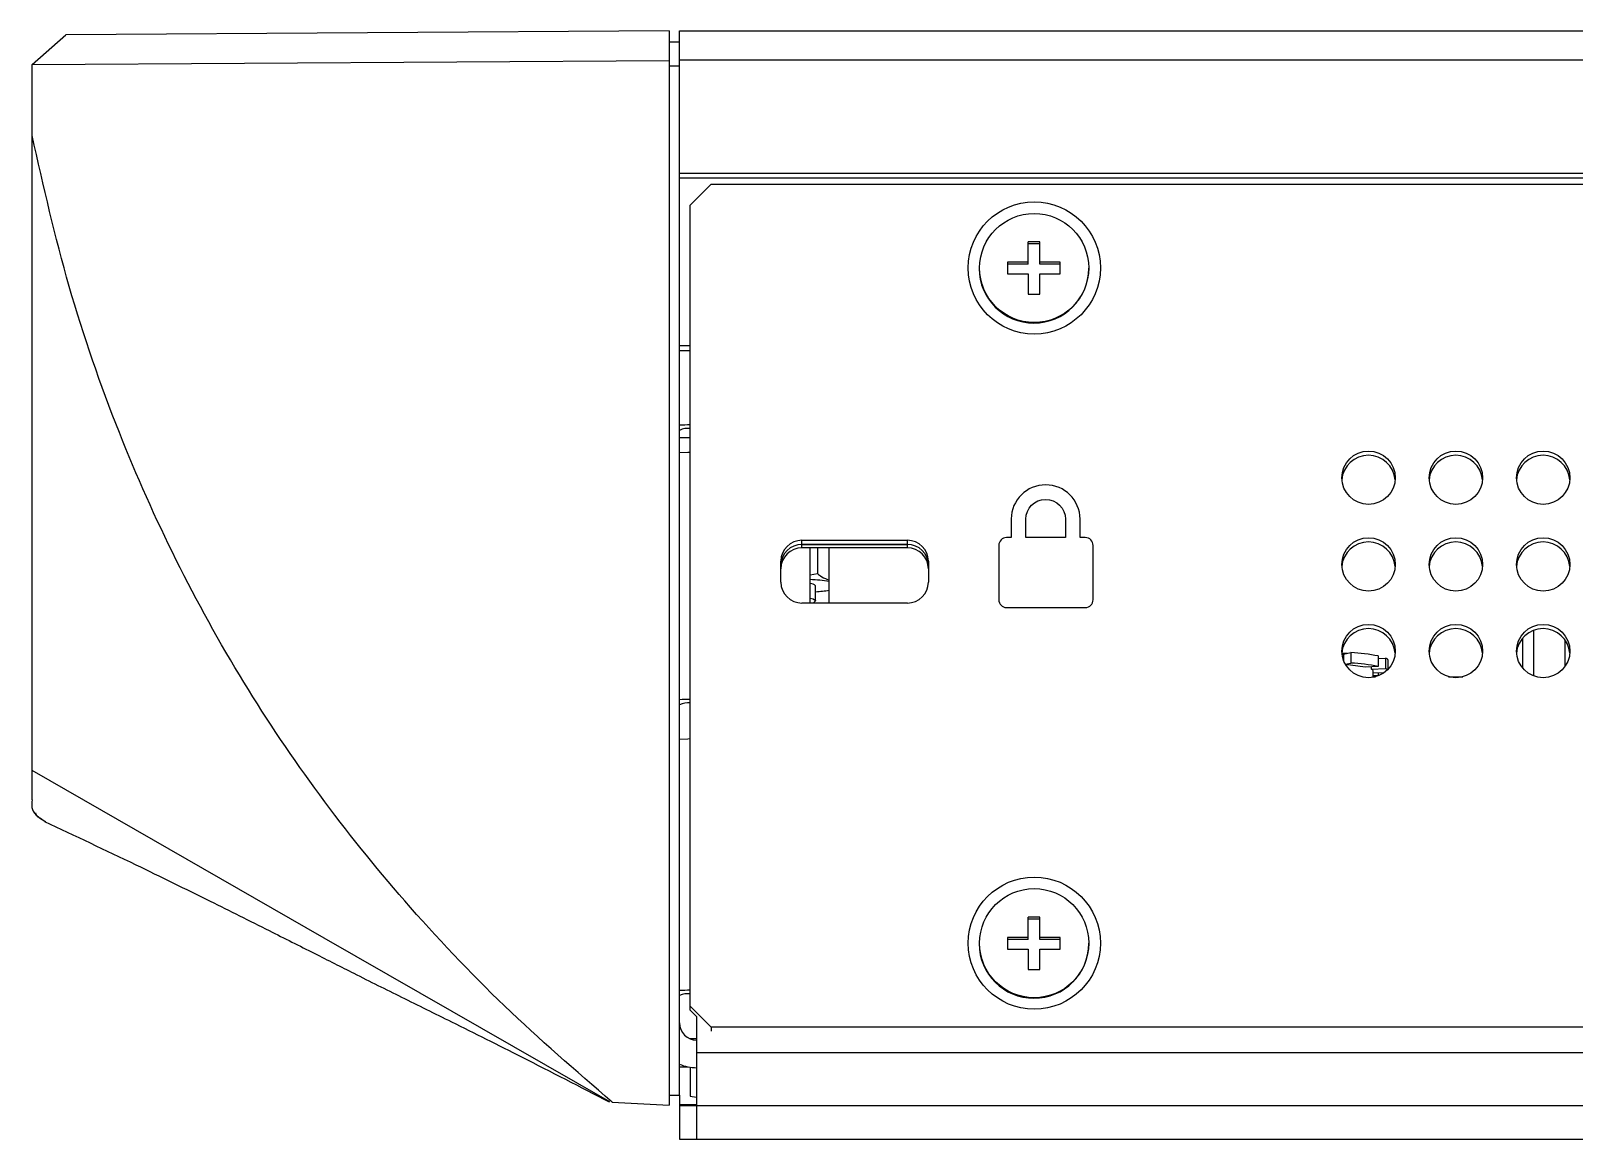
# Model space of a CAD drawing. Header units: inches. Extents: x 1.2 to 43.4, y 1.7 to 28.6.
# Drawn here: x 25.083 to 27.964, y 24.249 to 26.318 of the extents above; entities that cross this region are included whole.
import ezdxf

# ---------------------------------------------------------------- set-up
doc = ezdxf.new("R2010")
doc.units = ezdxf.units.IN
doc.header["$MEASUREMENT"] = 0
doc.layers.add('ARTWORK', color=2, linetype='Continuous')

msp = doc.modelspace()

# ---------------------------------------------------------------- linework, layer by layer
for p, q in [((25.0851, 26.2552), (25.1481, 26.3105)), ((26.2741, 26.3177), (25.1481, 26.3105)), ((26.2741, 26.3177), (26.2741, 24.3129)), ((26.2938, 24.3316), (26.2938, 26.3178)), ((26.2938, 26.3178), (42.1835, 26.3178)), ((26.2741, 26.2976), (26.2938, 26.2973)), ((25.0851, 26.2552), (26.2741, 26.2628)), ((25.0851, 24.8826), (25.0851, 26.2552)), ((26.2741, 26.2526), (26.2938, 26.2525)), ((42.1835, 26.263), (26.2938, 26.263)), ((26.2938, 26.052), (42.1835, 26.052)), ((26.2938, 26.0433), (42.1835, 26.0433)), ((26.3528, 26.0315), (26.3135, 25.9924)), ((26.3528, 26.0315), (42.1245, 26.0315)), ((26.3135, 24.49), (26.3135, 25.9924)), ((26.966, 25.924), (26.9444, 25.924)), ((26.9444, 25.8823), (26.9444, 25.924)), ((26.966, 25.9204), (26.9444, 25.9204)), ((26.966, 25.8823), (26.966, 25.924)), ((26.8528, 25.8751), (26.8528, 25.8744)), ((26.9444, 25.8859), (26.906, 25.8859)), ((26.906, 25.8859), (26.906, 25.8644)), ((26.9444, 25.8823), (26.906, 25.8823)), ((27.0044, 25.8859), (26.966, 25.8859)), ((27.0044, 25.8823), (26.966, 25.8823)), ((27.0044, 25.8644), (27.0044, 25.8859)), ((27.0576, 25.8744), (27.0576, 25.8751)), ((26.906, 25.8644), (26.9444, 25.8644)), ((26.9444, 25.8644), (26.9444, 25.8263)), ((26.966, 25.8263), (26.966, 25.8644)), ((26.966, 25.8644), (27.0044, 25.8644)), ((26.9444, 25.8263), (26.966, 25.8263)), ((26.2938, 25.7307), (26.3135, 25.7307)), ((26.2938, 25.7211), (26.3135, 25.7211)), ((26.2938, 25.5589), (26.3135, 25.5589)), ((26.5221, 25.3672), (26.719, 25.3672)), ((26.5221, 25.3595), (26.5221, 25.3672)), ((26.5221, 25.3595), (26.719, 25.3595)), ((26.5221, 25.3594), (26.719, 25.3594)), ((26.5221, 25.3531), (26.5221, 25.3594)), ((26.719, 25.3531), (26.5221, 25.3531)), ((26.5377, 25.2499), (26.5377, 25.3531)), ((26.5512, 25.3531), (26.5512, 25.3049)), ((26.5733, 25.2499), (26.5733, 25.3531)), ((26.719, 25.3595), (26.719, 25.3672)), ((26.719, 25.3531), (26.719, 25.3594)), ((26.4827, 25.289), (26.4827, 25.3281)), ((26.7583, 25.3281), (26.7583, 25.289)), ((26.5377, 25.3026), (26.5512, 25.3049)), ((26.5477, 25.2549), (26.5477, 25.2821)), ((26.719, 25.2499), (26.5221, 25.2499)), ((26.5431, 25.2499), (26.5473, 25.254)), ((27.8677, 25.1277), (27.8677, 25.1849)), ((27.8874, 25.1987), (27.8874, 25.1139)), ((27.9465, 25.1316), (27.9465, 25.181)), ((27.5401, 25.156), (27.5297, 25.1566)), ((27.5299, 25.1547), (27.533, 25.1545)), ((27.533, 25.1545), (27.547, 25.1574)), ((27.533, 25.1545), (27.533, 25.1422)), ((27.547, 25.1574), (27.547, 25.1379)), ((27.5978, 25.1512), (27.5978, 25.1317)), ((27.5361, 25.1356), (27.547, 25.1379)), ((27.5978, 25.1317), (27.5736, 25.13)), ((27.5846, 25.1308), (27.5846, 25.1267)), ((27.5846, 25.1267), (27.6116, 25.1276)), ((27.5884, 25.1113), (27.5884, 25.1232)), ((27.6075, 25.119), (27.5884, 25.1196)), ((27.5978, 25.1467), (27.6116, 25.1472)), ((27.5978, 25.1193), (27.5978, 25.1148)), ((27.6116, 25.1472), (27.6116, 25.1276)), ((27.6164, 25.1265), (27.6164, 25.1428)), ((27.5884, 25.1155), (27.5978, 25.1148)), ((27.5884, 25.1123), (27.5929, 25.1123)), ((27.7293, 25.1123), (27.7559, 25.1123)), ((26.966, 24.6638), (26.9444, 24.6638)), ((26.9444, 24.6221), (26.9444, 24.6638)), ((26.966, 24.6602), (26.9444, 24.6602)), ((26.966, 24.6221), (26.966, 24.6638)), ((26.8528, 24.6149), (26.8528, 24.6142)), ((26.9444, 24.6257), (26.906, 24.6257)), ((26.906, 24.6257), (26.906, 24.6042)), ((26.9444, 24.6221), (26.906, 24.6221)), ((26.906, 24.6042), (26.9444, 24.6042)), ((26.9444, 24.6042), (26.9444, 24.5661)), ((27.0044, 24.6257), (26.966, 24.6257)), ((27.0044, 24.6221), (26.966, 24.6221)), ((26.966, 24.5661), (26.966, 24.6042)), ((26.966, 24.6042), (27.0044, 24.6042)), ((27.0044, 24.6042), (27.0044, 24.6257)), ((27.0576, 24.6142), (27.0576, 24.6149)), ((26.9444, 24.5661), (26.966, 24.5661)), ((26.3135, 24.4977), (26.3528, 24.4586)), ((26.3253, 24.4783), (26.3135, 24.49)), ((26.3253, 24.4783), (26.3253, 24.2494)), ((26.3528, 24.4586), (26.3528, 24.4509)), ((28.4028, 24.4586), (26.3528, 24.4586)), ((26.313, 24.4371), (26.3253, 24.4371)), ((26.3253, 24.4112), (28.5, 24.4112)), ((26.2938, 24.3846), (26.3083, 24.3846)), ((26.3135, 24.3837), (26.3135, 24.3293)), ((26.1679, 24.3185), (26.2741, 24.3129)), ((26.2741, 24.3312), (26.2938, 24.3316)), ((26.2938, 24.3315), (26.2938, 24.2494)), ((26.2938, 24.3143), (26.3253, 24.3143)), ((26.3135, 24.3293), (26.3253, 24.3278)), ((26.2938, 24.3119), (42.152, 24.3119)), ((26.2938, 24.2494), (28.3253, 24.2494))]:
    msp.add_line(p, q)
at = {"flags": 128}
for points in [[(26.3135, 25.5312), (26.3095, 25.5311), (26.2938, 25.5305), (26.2938, 25.5305)], [(26.5377, 25.2589), (26.5432, 25.2577), (26.5477, 25.2549), (26.5473, 25.254)], [(27.5978, 25.1148), (27.593, 25.1139), (27.5884, 25.1131)], [(26.3135, 24.9962), (26.3095, 24.9961), (26.2938, 24.9955), (26.2938, 24.9955)], [(26.1638, 24.3187), (25.6304, 24.6245), (25.0851, 24.9371)]]:
    msp.add_lwpolyline(points, dxfattribs=at)
for centre, radius in [((26.9559, 25.8753), 0.1233), ((26.9557, 25.8753), 0.1018), ((27.5798, 25.4838), 0.0498), ((27.7428, 25.4838), 0.0498), ((27.9058, 25.4838), 0.0498), ((27.5798, 25.322), 0.0498), ((27.7428, 25.322), 0.0498), ((27.9058, 25.322), 0.0498), ((27.5798, 25.1603), 0.0498), ((27.7428, 25.1603), 0.0498), ((27.9058, 25.1603), 0.0498), ((26.9559, 24.6151), 0.1233), ((26.9557, 24.6151), 0.1018)]:
    msp.add_circle(centre, radius)
for centre, radius, start, end in [((26.9552, 25.8749), 0.1024, 180.269, 359.731), ((26.3226, 25.0212), 0.5612, 90.9288, 92.9398), ((26.3101, 25.5387), 0.0373, 84.8082, 115.9159), ((27.5796, 25.4757), 0.05, 4.7799, 175.2201), ((27.7426, 25.4757), 0.05, 4.7799, 175.2201), ((27.9056, 25.4757), 0.05, 4.7799, 175.2201), ((26.522, 25.3279), 0.0392, 89.7861, 179.7852), ((26.522, 25.3202), 0.0392, 89.7861, 179.7852), ((26.522, 25.3201), 0.0392, 89.7861, 179.7852), ((26.522, 25.3138), 0.0392, 89.7861, 179.7852), ((26.7191, 25.3279), 0.0392, 0.216, 90.2127), ((26.7191, 25.3202), 0.0392, 0.216, 90.2127), ((26.7191, 25.3201), 0.0392, 0.216, 90.2127), ((26.7191, 25.3138), 0.0392, 0.216, 90.2127), ((27.5796, 25.3139), 0.05, 4.7799, 175.2201), ((27.7426, 25.3139), 0.05, 4.7799, 175.2201), ((27.9056, 25.3139), 0.05, 4.7799, 175.2201), ((26.5139, 24.8728), 0.4217, 81.8959, 86.7624), ((26.522, 25.2891), 0.0392, 180.2148, 270.214), ((26.5374, 25.2709), 0.0152, 47.3073, 89.1025), ((26.52, 25.6385), 0.3686, 274.3133, 278.3167), ((26.7191, 25.2891), 0.0392, 269.7872, 359.784), ((27.5796, 25.1522), 0.05, 4.7798, 175.2202), ((27.7426, 25.1522), 0.05, 4.7798, 175.2202), ((27.9056, 25.1522), 0.05, 4.7798, 175.2202), ((27.5243, 24.7596), 0.3984, 79.3697, 86.7335), ((27.5165, 24.8278), 0.3076, 79.3144, 86.2435), ((27.5243, 24.7401), 0.3984, 79.3697, 86.7337), ((27.5835, 25.1217), 0.00521, 17.6001, 76.8253), ((27.6102, 25.1408), 0.00652, 17.5921, 76.8295), ((27.6073, 25.1166), 0.0118, 47.8566, 68.5627), ((26.3294, 24.3047), 0.7656, 91.197, 92.6712), ((26.3101, 25.0264), 0.0373, 84.8067, 115.9173), ((26.9552, 24.6147), 0.1024, 180.2691, 359.7309), ((26.3236, 23.9346), 0.5927, 90.9822, 92.8862), ((26.3101, 24.4836), 0.0373, 84.8064, 115.9177), ((26.3258, 24.4663), 0.032, 180, 270), ((26.3258, 24.4663), 0.0836, 247.0433, 270)]:
    msp.add_arc(centre, radius, start, end)
for points, knots in [([(26.1679, 24.3185), (26.1, 24.3772), (25.9637, 24.495), (25.7818, 24.6876), (25.6192, 24.8897), (25.4761, 25.1022), (25.3508, 25.3284), (25.2412, 25.5752), (25.1493, 25.8399), (25.1066, 26.028), (25.0851, 26.1224)], [0, 0, 0, 0, 0.125281, 0.251368, 0.369432, 0.48749, 0.609014, 0.730544, 0.864741, 1, 1, 1, 1]), ([(26.5512, 25.3049), (26.5538, 25.3028), (26.561, 25.2972), (26.5685, 25.2945), (26.5733, 25.2927)], [0, 0, 0, 0, 0.362647, 1, 1, 1, 1]), ([(25.0851, 24.8826), (25.084, 24.8731), (25.0824, 24.8595), (25.1039, 24.8462), (25.1104, 24.8422)], [0, 0, 0, 0, 0.697029, 1, 1, 1, 1]), ([(25.1076, 24.8435), (25.1044, 24.8452), (25.0951, 24.85), (25.0932, 24.8549), (25.092, 24.8581)], [0, 0, 0, 0, 0.348018, 1, 1, 1, 1]), ([(25.1083, 24.8421), (25.1651, 24.8155), (25.2684, 24.7671), (25.4081, 24.6984), (25.5188, 24.6431), (25.6105, 24.5969), (25.6932, 24.5552), (25.7768, 24.5134), (25.8769, 24.464), (26.0072, 24.3992), (26.1079, 24.347), (26.1625, 24.3187)], [0, 0, 0, 0, 0.156071, 0.283769, 0.385417, 0.462987, 0.534308, 0.625202, 0.721556, 0.848824, 1, 1, 1, 1])]:
    msp.add_open_spline(points, degree=3, knots=knots)
at = {"layer": 'ARTWORK'}
for p, q in [((26.9127, 25.4069), (26.9127, 25.3721)), ((26.9399, 25.3721), (26.9399, 25.4066)), ((27.0142, 25.4064), (27.0142, 25.3721)), ((27.0414, 25.3721), (27.0415, 25.4066)), ((26.8895, 25.3575), (26.8895, 25.2561)), ((26.9127, 25.3721), (26.904, 25.3721)), ((27.0142, 25.3721), (26.9399, 25.3721)), ((27.0511, 25.3721), (27.0414, 25.3721)), ((27.0657, 25.2561), (27.0657, 25.3575)), ((26.904, 25.2416), (27.0511, 25.2416))]:
    msp.add_line(p, q, dxfattribs=at)
for points in [[(26.9771, 25.4705), (26.9418, 25.4705), (26.9131, 25.4421), (26.9127, 25.4069)], [(27.0415, 25.4066), (27.041, 25.442), (27.0125, 25.4705), (26.9771, 25.4705)], [(26.9399, 25.4066), (26.9402, 25.4269), (26.9567, 25.4433), (26.977, 25.4433)], [(26.977, 25.4433), (26.9974, 25.4433), (27.0139, 25.4268), (27.0142, 25.4064)], [(26.904, 25.3721), (26.896, 25.3721), (26.8895, 25.3656), (26.8895, 25.3575)], [(27.0657, 25.3575), (27.0657, 25.3656), (27.0592, 25.3721), (27.0511, 25.3721)], [(26.8895, 25.2561), (26.8895, 25.2481), (26.896, 25.2416), (26.904, 25.2416)], [(27.0511, 25.2416), (27.0592, 25.2416), (27.0657, 25.2481), (27.0657, 25.2561)]]:
    msp.add_open_spline(points, degree=3, dxfattribs=at)

doc.saveas('drawing.dxf')
